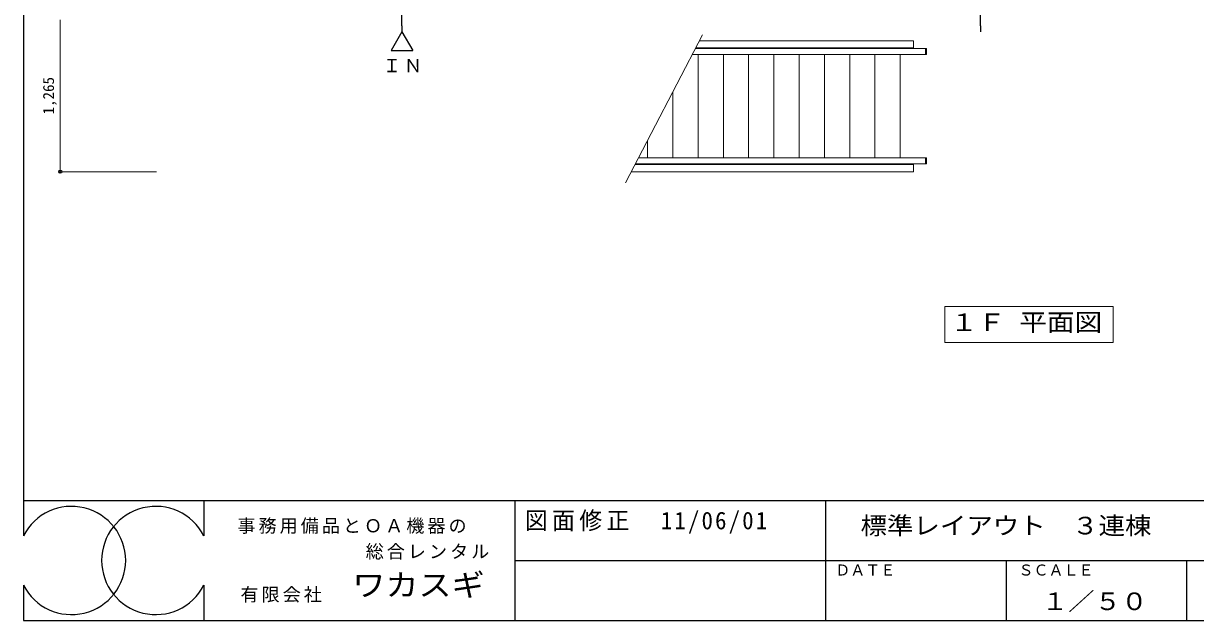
# Model space of a CAD drawing. Units: millimetres, scale not verified. Extents: x -9701 to 9964, y -7062 to 6920.
# Drawn here: x -9701 to 44, y -7062 to -2094 of the extents above; entities that cross this region are included whole.
import ezdxf
from ezdxf.enums import TextEntityAlignment as Align

# ---------------------------------------------------------------- set-up
doc = ezdxf.new("R2010")
doc.units = ezdxf.units.MM
doc.header["$LTSCALE"] = 50
doc.header["$PDMODE"] = 32
doc.header["$PDSIZE"] = 25
for name, color, linetype, lineweight in [('0-0', 7, 'Continuous', 25), ('0-1', 7, 'Continuous', 25), ('0-2', 7, 'Continuous', 25), ('0-3', 7, 'Continuous', 25)]:
    doc.layers.add(name, color=color, linetype=linetype, lineweight=lineweight)
doc.styles.add('ＭＳ ゴシック', font='')
doc.styles.get('ＭＳ ゴシック').set_extended_font_data('MS Gothic')

msp = doc.modelspace()

# ---------------------------------------------------------------- linework, layer by layer
at = {"layer": '0-0'}
for p, q in [((-9701.19, 6920.35), (-9701.19, -6355.93)), ((-9701.19, -6062.09), (9963.59, -6062.09)), ((-8201.19, -6062.09), (-8201.19, -6355.93)), ((-5616.39, -6062.62), (-5616.39, -7062.09)), ((-3031.59, -6062.62), (-3031.59, -7062.09)), ((-5616.39, -6562.09), (9035.98, -6562.09)), ((-1531.59, -6562.4), (-1531.59, -7062.09)), ((-31.59, -6562.4), (-31.59, -7062.09)), ((-9701.19, -6768.24), (-9701.19, -7062.09)), ((-8201.19, -6768.24), (-8201.19, -7062.09)), ((-9701.19, -7062.09), (9960.97, -7062.09))]:
    msp.add_line(p, q, dxfattribs=at)
for centre, start, end in [((-9301.19, -6562.09), 207.26608, 152.73392), ((-8601.19, -6562.09), 27.26604, 332.73396)]:
    msp.add_arc(centre, 450, start, end, dxfattribs=at)
at = {"layer": '0-1', "color": 4, "lineweight": 18}
for p, q in [((-9394.75, -2062.37), (-9394.75, -3327.37)), ((-4053.99, -2187.76), (-4694.81, -3420.64)), ((-2299.42, -2237.37), (-4079.77, -2237.37)), ((-3972.02, -2237.37), (-3548.9, -2237.37)), ((-2299.42, -2297.37), (-2299.42, -2237.37)), ((-2201.32, -2302.37), (-4113.56, -2302.37)), ((-4110.96, -2297.37), (-2299.42, -2297.37)), ((-2191.32, -2302.37), (-3934.52, -2302.37)), ((-2191.32, -2302.37), (-2201.32, -2302.37)), ((-2191.32, -2352.37), (-2191.32, -2302.37)), ((-4139.55, -2352.37), (-2201.32, -2352.37)), ((-4091.32, -3212.37), (-4091.32, -2352.37)), ((-3881.32, -3212.37), (-3881.32, -2352.37)), ((-3671.32, -3212.37), (-3671.32, -2352.37)), ((-3461.32, -3212.37), (-3461.32, -2352.37)), ((-3251.32, -3212.37), (-3251.32, -2352.37)), ((-3041.32, -3212.37), (-3041.32, -2352.37)), ((-2831.32, -3212.37), (-2831.32, -2352.37)), ((-2621.32, -3212.37), (-2621.32, -2352.37)), ((-2411.32, -3212.37), (-2411.32, -2352.37)), ((-2201.32, -2352.37), (-2191.32, -2352.37)), ((-4301.32, -3212.37), (-4301.32, -2663.6)), ((-4511.32, -3212.37), (-4511.32, -3067.63)), ((-2201.32, -3212.37), (-4586.55, -3212.37)), ((-2191.32, -3212.37), (-2201.32, -3212.37)), ((-2191.32, -3262.37), (-2191.32, -3212.37)), ((-2299.42, -3267.37), (-4615.14, -3267.37)), ((-4612.54, -3262.37), (-2201.32, -3262.37)), ((-3380.22, -3262.37), (-2191.32, -3262.37)), ((-2299.42, -3327.37), (-2299.42, -3267.37)), ((-2201.32, -3262.37), (-2191.32, -3262.37)), ((-9394.75, -3327.37), (-8594.75, -3327.37)), ((-4646.33, -3327.37), (-2299.42, -3327.37))]:
    msp.add_line(p, q, dxfattribs=at)
at = {"layer": '0-1'}
for p, q in [((-6554.32, -2112.37), (-6554.32, -2162.37)), ((-1742.32, -2112.37), (-1742.32, -2162.37))]:
    msp.add_line(p, q, dxfattribs=at)
for points in [[(-6554.32, -2112.37), (-6554.32, -1985.37), (-6554.32, -1935.37)], [(-1742.32, -2112.37), (-1742.32, -1985.37), (-1742.32, -1935.37)]]:
    msp.add_lwpolyline(points, dxfattribs=at)
at = {"layer": '0-1', "color": 4, "lineweight": 18}
for points in [[(-2201.32, -2302.37), (-2201.32, -2352.37), (-2201.32, -2302.37)], [(-2201.32, -3212.37), (-2201.32, -3262.37), (-2201.32, -3212.37)]]:
    msp.add_lwpolyline(points, dxfattribs=at)
at = {"layer": '0-1', "color": 4}
msp.add_point((-9394.75, -3327.37), dxfattribs=at)
at = {"layer": '0-2'}
for p, q in [((-6554.32, -2162.37), (-6644.87, -2319.21)), ((-6554.32, -2162.37), (-6463.77, -2319.21)), ((-6644.87, -2319.21), (-6463.77, -2319.21))]:
    msp.add_line(p, q, dxfattribs=at)
at = {"layer": '0-3', "color": 4, "lineweight": 18}
msp.add_lwpolyline([(-2039.25, -4748.32), (-639.25, -4748.32), (-639.25, -4448.32), (-2039.25, -4448.32)], close=True, dxfattribs=at)

# ---------------------------------------------------------------- texts
at = {"layer": '0-0', "color": 4, "style": 'ＭＳ ゴシック'}
for s, p in [('ＤＡＴＥ', (-2951.45, -6714.88)), ('ＳＣＡＬＥ', (-1428.19, -6714.88))]:
    msp.add_text(s, height=91.64, dxfattribs=at).set_placement(p, align=Align.BOTTOM_LEFT)
at = {"layer": '0-0', "color": 3, "style": 'ＭＳ ゴシック', "width": 1.1}
msp.add_text('ワカスギ', height=183.3, dxfattribs=at).set_placement((-6966.66, -6912.57), align=Align.BOTTOM_LEFT)
at = {"layer": '0-0', "style": 'ＭＳ ゴシック', "width": 1.1}
msp.add_text('１／５０', height=146.6, dxfattribs=at).set_placement((-1234.49, -7018.91), align=Align.BOTTOM_LEFT)
at = {"layer": '0-0', "char_height": 110, "attachment_point": 7, "style": 'ＭＳ ゴシック'}
for s, insert in [('\\T1.17;事務用備品とＯＡ機器の', (-7922.1, -6341.01)), ('\\T1.17;総合レンタル', (-6855.76, -6554.28)), ('\\T1.17;有限会社', (-7896.51, -6912.57))]:
    msp.add_mtext(s, dxfattribs=dict(at, insert=insert))
at = {"layer": '0-1', "color": 4, "style": 'ＭＳ ゴシック'}
msp.add_text('1,265', height=91.64, rotation=90, dxfattribs=at).set_placement((-9419.75, -2851.12), align=Align.BOTTOM_LEFT)
at = {"layer": '0-2', "insert": (-6711.94, -2499.53), "char_height": 110, "attachment_point": 7, "style": 'ＭＳ ゴシック'}
msp.add_mtext('\\T1.17;ＩＮ', dxfattribs=at)
at = {"layer": '0-3', "style": 'ＭＳ ゴシック'}
for s, width, p in [('１Ｆ 平面図', 1.15, (-1995.87, -4697.2)), ('標準レイアウト\u3000３連棟', 1.1, (-2741.34, -6389.24))]:
    msp.add_text(s, height=146.6, dxfattribs=dict(at, width=width)).set_placement(p, align=Align.BOTTOM_LEFT)
at = {"layer": '0-3', "insert": (-5531.71, -6338.41), "char_height": 146.6, "attachment_point": 7, "style": 'ＭＳ ゴシック'}
msp.add_mtext('\\T1.19;\\W0.95;図面修正\u300011/06/01', dxfattribs=at)

doc.saveas('drawing.dxf')
